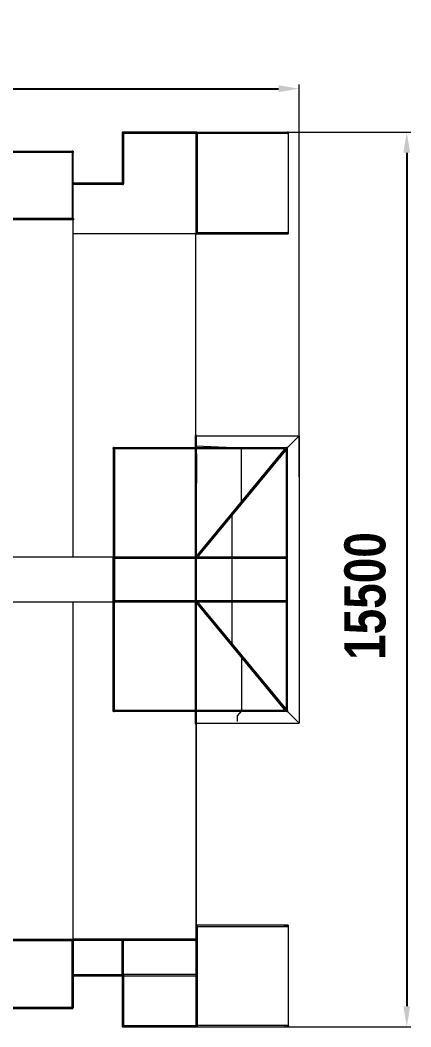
# Model space of a CAD drawing. Header units: millimetres. Extents: x 130486 to 156388, y -3333 to 22565.
# Drawn here: x 146885 to 156388, y -1910 to 22565 of the extents above; entities that cross this region are included whole.
import ezdxf

# ---------------------------------------------------------------- set-up
doc = ezdxf.new("R2010")
doc.units = ezdxf.units.MM
doc.layers.add('DiKom', color=7, linetype='Continuous')
doc.styles.add('style1', font='arialbd.ttf', dxfattribs={"width": 0.8})
doc.dimstyles.new('1-50', dxfattribs={"dimtxt": 600, "dimasz": 300, "dimexe": 100, "dimexo": 0, "dimgap": 300, "dimtad": 1, "dimtxsty": 'style1', "dimcen": 200, "dimclrd": 7, "dimclre": 7, "dimclrt": 7, "dimadec": 1, "dimazin": 2, "dimtfac": 1, "dimtmove": 0, "dimatfit": 2, "dimfxl": 1, "dimlwd": 25, "dimlwe": 18, "dimarcsym": 0})

# ---------------------------------------------------------------- blocks, each defined once
blk = doc.blocks.new('*D8')
at = {"layer": 'Defpoints', "color": 0, "transparency": 16777216}
for p in [(152926, 19841), (152926, -1909), (156288, -1909)]:
    blk.add_point(p, dxfattribs=at)
at = {"layer": 'DiKom', "color": 7, "lineweight": 18, "transparency": 16777216}
for p, q in [((152926, 19841), (156388, 19841)), ((152926, -1909), (156388, -1909))]:
    blk.add_line(p, q, dxfattribs=at)
at = {"layer": 'DiKom', "color": 7, "lineweight": 25, "transparency": 16777216}
blk.add_line((156288, 19341), (156288, -1409), dxfattribs=at)
at = {"layer": 'DiKom', "color": 7, "transparency": 16777216}
for points in [[(156205, 19341), (156371, 19341), (156288, 19841)], [(156205, -1409), (156371, -1409), (156288, -1909)]]:
    blk.add_solid(points, dxfattribs=at)
at = {"layer": 'DiKom', "color": 7, "transparency": 16777216, "insert": (155277, 8564), "char_height": 1000, "attachment_point": 5, "rotation": 90, "style": 'style1'}
blk.add_mtext('15500', dxfattribs=at)
blk = doc.blocks.new('*D9')
at = {"layer": 'Defpoints', "color": 0, "transparency": 16777216}
for p in [(153671, 20898), (153671, 11463), (130488, 10827)]:
    blk.add_point(p, dxfattribs=at)
at = {"layer": 'DiKom', "color": 7, "lineweight": 18, "transparency": 16777216}
for p, q in [((130488, 10827), (130488, 20998)), ((153671, 11463), (153671, 20998))]:
    blk.add_line(p, q, dxfattribs=at)
at = {"layer": 'DiKom', "color": 7, "lineweight": 25, "transparency": 16777216}
blk.add_line((130988, 20898), (153171, 20898), dxfattribs=at)
at = {"layer": 'DiKom', "color": 7, "transparency": 16777216}
for points in [[(130988, 20982), (130988, 20815), (130488, 20898)], [(153171, 20982), (153171, 20815), (153671, 20898)]]:
    blk.add_solid(points, dxfattribs=at)
at = {"layer": 'DiKom', "color": 7, "transparency": 16777216, "insert": (142079, 21909), "char_height": 1000, "attachment_point": 5, "style": 'style1'}
blk.add_mtext('22100', dxfattribs=at)

msp = doc.modelspace()

# ---------------------------------------------------------------- linework, layer by layer
at = {"layer": 'DiKom', "color": 7, "linetype": 'Continuous', "lineweight": 15}
for points in [[(149391.424, 19810.379), (149391.425, 19810.38), (149397.642, 19816.599), (149397.643, 19816.6), (149399.919, 19825.094), (149397.643, 19833.587), (149397.642, 19833.587), (149391.425, 19839.806), (149391.424, 19839.806), (149382.929, 19842.083), (149374.436, 19839.806), (149374.434, 19839.806), (149368.216, 19833.587), (149368.216, 19833.587), (149365.94, 19825.094), (149368.216, 19816.6), (149368.216, 19816.599), (149374.434, 19810.38), (149374.436, 19810.379), (149382.929, 19808.104)], [(151182.616, 19810.379), (151182.618, 19810.38), (151188.835, 19816.599), (151188.836, 19816.6), (151191.112, 19825.094), (151188.836, 19833.587), (151188.835, 19833.587), (151182.618, 19839.806), (151182.616, 19839.806), (151174.122, 19842.083), (151165.63, 19839.806), (151165.628, 19839.806), (151159.41, 19833.587), (151159.41, 19833.587), (151157.133, 19825.094), (151159.41, 19816.6), (151159.41, 19816.599), (151165.628, 19810.38), (151165.63, 19810.379), (151174.122, 19808.104)], [(153403.357, 19810.378), (153403.359, 19810.379), (153409.576, 19816.596), (153409.578, 19816.599), (153411.853, 19825.091), (153409.578, 19833.585), (153409.576, 19833.587), (153403.359, 19839.804), (153403.357, 19839.804), (153394.863, 19842.08), (153386.372, 19839.804), (153386.369, 19839.804), (153380.152, 19833.587), (153380.151, 19833.585), (153377.875, 19825.091), (153380.151, 19816.599), (153380.152, 19816.596), (153386.369, 19810.379), (153386.372, 19810.378), (153394.863, 19808.102)], [(141879.045, 19375.285), (148175.859, 19375.267), (148175.859, 19348.426), (141879.045, 19348.439), (141879.045, 19348.577), (141879.045, 19375.485), (148175.859, 19375.468), (148175.859, 19348.223), (141879.045, 19348.241), (141879.045, 19348.36), (141879.045, 19348.509)], [(148175.859, 19373.949), (141881.458, 19373.965), (141881.455, 17726.523), (148175.858, 17726.504)], [(148175.823, 17727.631), (148175.825, 19375.73), (148175.576, 19375.979), (148174.833, 19376.451), (148173.993, 19376.751), (148173.076, 19376.857), (148151.089, 19376.857), (148150.174, 19376.751), (148149.332, 19376.451), (148148.591, 19375.979), (148148.342, 19375.73), (148148.339, 17727.631), (148148.588, 17727.383), (148149.331, 17726.912), (148150.172, 17726.609), (148151.087, 17726.504), (148173.075, 17726.504), (148173.99, 17726.609), (148174.832, 17726.912), (148175.574, 17727.383)], [(149391.424, 18568.786), (149391.426, 18568.786), (149397.643, 18575.005), (149397.644, 18575.006), (149399.919, 18583.5), (149397.644, 18591.993), (149397.643, 18591.994), (149391.426, 18598.213), (149391.424, 18598.214), (149382.93, 18600.489), (149374.437, 18598.214), (149374.434, 18598.213), (149368.218, 18591.994), (149368.218, 18591.993), (149365.941, 18583.5), (149368.218, 18575.006), (149368.218, 18575.005), (149374.434, 18568.786), (149374.437, 18568.786), (149382.93, 18566.509)], [(148192.943, 17726.376), (148190.667, 17734.871), (148184.448, 17741.09), (148175.954, 17743.365), (148167.459, 17741.089), (148161.24, 17734.87), (148158.965, 17726.376), (148161.24, 17717.882), (148167.459, 17711.663), (148175.954, 17709.386), (148184.448, 17711.662), (148190.667, 17717.882)], [(151182.618, 17369.65), (151182.621, 17369.651), (151188.838, 17375.869), (151188.839, 17375.87), (151191.114, 17384.364), (151188.839, 17392.858), (151188.838, 17392.859), (151182.621, 17399.076), (151182.618, 17399.077), (151174.125, 17401.353), (151165.632, 17399.077), (151165.629, 17399.076), (151159.412, 17392.859), (151159.411, 17392.858), (151157.136, 17384.364), (151159.411, 17375.87), (151159.412, 17375.869), (151165.629, 17369.651), (151165.632, 17369.65), (151174.125, 17367.375)], [(153403.359, 17369.648), (153403.362, 17369.649), (153409.578, 17375.867), (153409.578, 17375.869), (153411.855, 17384.362), (153409.578, 17392.855), (153409.578, 17392.857), (153403.362, 17399.075), (153403.359, 17399.076), (153394.866, 17401.35), (153386.372, 17399.076), (153386.37, 17399.075), (153380.153, 17392.857), (153380.152, 17392.855), (153377.877, 17384.362), (153380.152, 17375.869), (153380.153, 17375.867), (153386.37, 17369.649), (153386.372, 17369.648), (153394.866, 17367.373)], [(149145.482, 12162.317), (149147.759, 12170.812), (149153.977, 12177.03), (149162.472, 12179.306), (149170.966, 12177.03), (149177.185, 12170.811), (149179.461, 12162.317), (149177.185, 12153.822), (149170.966, 12147.604), (149162.472, 12145.327), (149153.977, 12147.604), (149147.759, 12153.822)], [(151144.263, 12162.317), (151146.539, 12170.812), (151152.757, 12177.03), (151161.252, 12179.307), (151169.748, 12177.03), (151175.966, 12170.812), (151178.241, 12162.317), (151175.966, 12153.822), (151169.748, 12147.604), (151161.252, 12145.327), (151152.757, 12147.604), (151146.539, 12153.822)], [(153381.995, 12149.034), (153388.391, 12162.317), (153381.995, 12175.6), (153367.622, 12178.88), (153356.096, 12169.688), (153356.096, 12154.945), (153367.622, 12145.753)], [(146601.044, 8425.036), (149145.482, 8425.036), (149145.482, 9506.278), (146601.044, 9506.278)], [(149145.482, 9490.577), (149147.759, 9499.072), (149153.977, 9505.29), (149162.472, 9507.566), (149170.966, 9505.29), (149177.184, 9499.071), (149179.461, 9490.577), (149177.184, 9482.083), (149170.966, 9475.864), (149162.472, 9473.587), (149153.977, 9475.863), (149147.759, 9482.082)], [(151144.263, 9490.577), (151146.539, 9499.072), (151152.757, 9505.29), (151161.252, 9507.566), (151169.746, 9505.29), (151175.965, 9499.071), (151178.241, 9490.577), (151175.965, 9482.082), (151169.746, 9475.863), (151161.252, 9473.587), (151152.757, 9475.863), (151146.539, 9482.082)], [(153354.412, 9490.577), (153356.688, 9482.082), (153362.908, 9475.863), (153371.402, 9473.587), (153379.897, 9475.863), (153386.116, 9482.082), (153388.391, 9490.577), (153386.116, 9499.071), (153379.897, 9505.29), (153371.402, 9507.566), (153362.908, 9505.29), (153356.688, 9499.071)], [(153359.304, 5759.022), (151149.154, 8430.729)], [(153383.499, 5779.038), (151173.349, 8450.744)], [(151144.263, 5769.031), (151146.538, 5777.525), (151152.757, 5783.744), (151161.252, 5786.02), (151169.746, 5783.744), (151175.965, 5777.525), (151178.241, 5769.031), (151175.965, 5760.536), (151169.746, 5754.317), (151161.252, 5752.041), (151152.757, 5754.317), (151146.538, 5760.536)], [(153381.995, 5755.747), (153388.391, 5769.03), (153381.995, 5782.313), (153367.622, 5785.593), (153356.096, 5776.401), (153356.096, 5761.659), (153367.622, 5752.467)], [(151182.626, 532.511), (151182.627, 532.512), (151188.845, 538.73), (151188.845, 538.731), (151191.121, 547.225), (151188.845, 555.719), (151188.845, 555.72), (151182.627, 561.938), (151182.626, 561.939), (151174.132, 564.215), (151165.638, 561.939), (151165.636, 561.938), (151159.418, 555.72), (151159.418, 555.719), (151157.142, 547.225), (151159.418, 538.731), (151159.418, 538.73), (151165.636, 532.512), (151165.638, 532.511), (151174.132, 530.236)], [(153403.365, 532.511), (153403.368, 532.513), (153409.586, 538.73), (153409.586, 538.732), (153411.861, 547.225), (153409.586, 555.718), (153409.586, 555.72), (153403.368, 561.937), (153403.365, 561.939), (153394.872, 564.214), (153386.38, 561.939), (153386.377, 561.937), (153380.159, 555.72), (153380.158, 555.718), (153377.883, 547.225), (153380.158, 538.732), (153380.159, 538.73), (153386.377, 532.513), (153386.38, 532.511), (153394.872, 530.236)], [(148175.832, 205.08), (141881.431, 205.088), (141881.426, -1442.357), (148175.829, -1442.364)], [(148175.793, -1444.145), (148175.544, -1444.394), (148174.803, -1444.865), (148173.961, -1445.167), (148173.046, -1445.272), (148151.06, -1445.272), (148150.142, -1445.167), (148149.302, -1444.865), (148148.559, -1444.394), (148148.31, -1444.145), (148148.315, 203.953), (148148.563, 204.202), (148149.306, 204.674), (148150.146, 204.976), (148151.062, 205.081), (148173.048, 205.08), (148173.965, 204.975), (148174.806, 204.673), (148175.548, 204.202), (148175.797, 203.953)], [(148192.951, 205.214), (148190.674, 213.708), (148184.455, 219.928), (148175.962, 222.203), (148167.466, 219.928), (148161.248, 213.708), (148158.971, 205.214), (148161.248, 196.719), (148167.466, 190.5), (148175.962, 188.224), (148184.455, 190.5), (148190.674, 196.719)], [(151155.949, 193.584), (151159.776, 195.374), (151163.936, 199.534), (151165.25, 202.883), (151166.7, 208.297), (151165.25, 213.711), (151163.936, 217.061), (151159.776, 221.22), (151155.949, 223.011), (151150.536, 224.462), (151145.122, 223.011), (151141.296, 221.22), (151137.136, 217.061), (151135.822, 213.711), (151134.371, 208.297), (151135.822, 202.883), (151137.136, 199.534), (151141.296, 195.374), (151145.122, 193.584), (151150.536, 192.133)], [(151157.091, 192.742), (151159.873, 194.044), (151164.595, 198.766), (151165.55, 201.201), (151167.226, 207.456), (151165.55, 213.711), (151164.595, 216.146), (151159.873, 220.868), (151157.091, 222.17), (151150.836, 223.845), (151144.581, 222.17), (151141.8, 220.868), (151137.077, 216.146), (151136.123, 213.711), (151134.447, 207.456), (151136.123, 201.201), (151137.077, 198.766), (151141.8, 194.044), (151144.581, 192.742), (151150.836, 191.066)], [(151154.928, 194.499), (151159.892, 196.822), (151163.439, 200.37), (151165.144, 204.715), (151166.349, 209.213), (151165.144, 213.711), (151163.439, 218.056), (151159.892, 221.604), (151154.928, 223.927), (151150.43, 225.132), (151145.932, 223.927), (151140.969, 221.604), (151137.421, 218.056), (151135.716, 213.711), (151134.51, 209.213), (151135.716, 204.715), (151137.421, 200.37), (151140.969, 196.822), (151145.932, 194.499), (151150.43, 193.295)], [(151158.306, 192), (151160.166, 192.871), (151165.384, 198.088), (151166.022, 199.716), (151167.897, 206.714), (151166.022, 213.711), (151165.384, 215.339), (151160.166, 220.557), (151158.306, 221.427), (151151.309, 223.302), (151144.312, 221.427), (151142.451, 220.557), (151137.233, 215.339), (151136.595, 213.711), (151134.72, 206.714), (151136.595, 199.716), (151137.233, 198.088), (151142.451, 192.871), (151144.312, 192), (151151.309, 190.125)], [(151159.544, 191.381), (151160.635, 191.891), (151166.267, 197.523), (151166.642, 198.478), (151168.681, 206.094), (151166.642, 213.711), (151166.267, 214.666), (151160.635, 220.298), (151159.544, 220.808), (151151.928, 222.849), (151144.312, 220.808), (151143.221, 220.298), (151137.588, 214.666), (151137.214, 213.711), (151135.174, 206.094), (151137.214, 198.478), (151137.588, 197.523), (151143.221, 191.891), (151144.312, 191.381), (151151.928, 189.34)], [(151160.759, 190.908), (151161.263, 191.144), (151167.21, 197.092), (151167.383, 197.533), (151169.551, 205.622), (151167.383, 213.711), (151167.21, 214.152), (151161.263, 220.1), (151160.759, 220.336), (151152.671, 222.503), (151144.582, 220.336), (151144.077, 220.1), (151138.13, 214.152), (151137.957, 213.711), (151135.789, 205.622), (151137.957, 197.533), (151138.13, 197.092), (151144.077, 191.144), (151144.582, 190.908), (151152.671, 188.741)], [(151161.901, 190.607), (151162.031, 190.668), (151168.18, 196.817), (151168.225, 196.932), (151170.472, 205.321), (151168.225, 213.71), (151168.18, 213.825), (151162.031, 219.974), (151161.901, 220.035), (151153.511, 222.283), (151145.122, 220.035), (151144.991, 219.974), (151138.842, 213.825), (151138.797, 213.71), (151136.55, 205.321), (151138.797, 196.932), (151138.842, 196.817), (151144.991, 190.668), (151145.122, 190.607), (151153.511, 188.359)], [(151171.417, 205.215), (151169.141, 196.721), (151162.922, 190.502), (151154.427, 188.226), (151145.933, 190.502), (151139.714, 196.721), (151137.438, 205.215), (151139.714, 213.71), (151145.933, 219.929), (151154.427, 222.205), (151162.922, 219.929), (151169.141, 213.711)], [(151182.626, 190.5), (151182.627, 190.501), (151188.845, 196.719), (151188.845, 196.72), (151191.121, 205.214), (151188.845, 213.708), (151188.845, 213.709), (151182.627, 219.927), (151182.626, 219.928), (151174.132, 222.204), (151165.638, 219.928), (151165.636, 219.927), (151159.418, 213.709), (151159.418, 213.708), (151157.142, 205.214), (151159.418, 196.72), (151159.418, 196.719), (151165.636, 190.501), (151165.638, 190.5), (151174.132, 188.224)], [(151193.404, 205.215), (151191.127, 196.721), (151184.908, 190.502), (151176.414, 188.226), (151167.919, 190.502), (151161.701, 196.721), (151159.424, 205.215), (151161.701, 213.71), (151167.919, 219.929), (151176.414, 222.205), (151184.908, 219.929), (151191.127, 213.711)], [(151185.719, 190.607), (151185.85, 190.668), (151191.999, 196.817), (151192.044, 196.932), (151194.291, 205.321), (151192.044, 213.71), (151191.999, 213.825), (151185.85, 219.974), (151185.719, 220.035), (151177.33, 222.283), (151168.94, 220.035), (151168.81, 219.974), (151162.661, 213.825), (151162.616, 213.71), (151160.369, 205.321), (151162.616, 196.932), (151162.661, 196.817), (151168.81, 190.668), (151168.94, 190.607), (151177.33, 188.359)], [(151186.26, 190.908), (151186.764, 191.144), (151192.712, 197.092), (151192.885, 197.533), (151195.052, 205.622), (151192.885, 213.711), (151192.712, 214.152), (151186.764, 220.1), (151186.26, 220.336), (151178.172, 222.503), (151170.083, 220.336), (151169.578, 220.1), (151163.631, 214.152), (151163.458, 213.711), (151161.291, 205.622), (151163.458, 197.533), (151163.631, 197.092), (151169.578, 191.144), (151170.083, 190.908), (151178.172, 188.741)], [(151186.529, 191.381), (151187.62, 191.891), (151193.253, 197.523), (151193.627, 198.478), (151195.667, 206.094), (151193.627, 213.711), (151193.253, 214.666), (151187.62, 220.298), (151186.529, 220.808), (151178.913, 222.849), (151171.297, 220.808), (151170.206, 220.298), (151164.574, 214.666), (151164.199, 213.711), (151162.16, 206.094), (151164.199, 198.478), (151164.574, 197.523), (151170.206, 191.891), (151171.297, 191.381), (151178.913, 189.34)], [(151186.529, 192), (151188.39, 192.871), (151193.608, 198.088), (151194.247, 199.716), (151196.121, 206.714), (151194.247, 213.711), (151193.608, 215.339), (151188.39, 220.557), (151186.529, 221.427), (151179.533, 223.302), (151172.535, 221.427), (151170.675, 220.557), (151165.458, 215.339), (151164.819, 213.711), (151162.944, 206.714), (151164.819, 199.716), (151165.458, 198.088), (151170.675, 192.871), (151172.535, 192), (151179.533, 190.125)], [(151186.26, 192.742), (151189.041, 194.044), (151193.764, 198.766), (151194.719, 201.201), (151196.394, 207.456), (151194.719, 213.711), (151193.764, 216.146), (151189.041, 220.868), (151186.26, 222.17), (151180.005, 223.845), (151173.75, 222.17), (151170.969, 220.868), (151166.246, 216.146), (151165.291, 213.711), (151163.616, 207.456), (151165.291, 201.201), (151166.246, 198.766), (151170.969, 194.044), (151173.75, 192.742), (151180.005, 191.066)], [(151185.719, 193.584), (151189.545, 195.374), (151193.705, 199.534), (151195.019, 202.883), (151196.47, 208.297), (151195.019, 213.711), (151193.705, 217.061), (151189.545, 221.22), (151185.719, 223.011), (151180.305, 224.462), (151174.892, 223.011), (151171.065, 221.22), (151166.905, 217.061), (151165.593, 213.711), (151164.142, 208.297), (151165.593, 202.883), (151166.905, 199.534), (151171.065, 195.374), (151174.892, 193.584), (151180.305, 192.133)], [(151184.909, 194.499), (151189.873, 196.822), (151193.421, 200.37), (151195.125, 204.715), (151196.331, 209.213), (151195.125, 213.711), (151193.421, 218.056), (151189.873, 221.604), (151184.909, 223.927), (151180.411, 225.132), (151175.913, 223.927), (151170.951, 221.604), (151167.403, 218.056), (151165.697, 213.711), (151164.492, 209.213), (151165.697, 204.715), (151167.403, 200.37), (151170.951, 196.822), (151175.913, 194.499), (151180.411, 193.295)], [(151182.626, -666.624), (151182.627, -666.624), (151188.845, -660.404), (151188.845, -660.403), (151191.121, -651.911), (151188.845, -643.417), (151188.845, -643.415), (151182.627, -637.196), (151182.626, -637.196), (151174.132, -634.921), (151165.638, -637.196), (151165.636, -637.196), (151159.418, -643.415), (151159.418, -643.417), (151157.142, -651.911), (151159.418, -660.403), (151159.418, -660.404), (151165.636, -666.624), (151165.638, -666.624), (151174.132, -668.9)], [(149397.652, -1902), (149397.652, -1901.998), (149399.928, -1893.505), (149397.652, -1885.011), (149397.652, -1885.011), (149391.432, -1878.792), (149382.938, -1876.515), (149374.443, -1878.792), (149368.225, -1885.011), (149368.225, -1885.011), (149365.948, -1893.505), (149368.225, -1901.998), (149368.225, -1902), (149374.443, -1908.22), (149382.938, -1910.494), (149391.432, -1908.22)], [(151182.626, -1908.22), (151182.627, -1908.217), (151188.845, -1902), (151188.845, -1901.998), (151191.121, -1893.505), (151188.845, -1885.011), (151188.845, -1885.011), (151182.627, -1878.792), (151182.626, -1878.792), (151174.132, -1876.515), (151165.638, -1878.792), (151165.636, -1878.792), (151159.418, -1885.011), (151159.418, -1885.011), (151157.142, -1893.505), (151159.418, -1901.998), (151159.418, -1902), (151165.636, -1908.217), (151165.638, -1908.22), (151174.132, -1910.494)]]:
    msp.add_lwpolyline(points, close=True, dxfattribs=at)
for points in [[(151174.122, 19840.795), (149382.929, 19840.795)], [(151174.122, 19840.795), (153394.863, 19840.795)], [(153394.863, 19809.392), (153388.556, 19808.669), (153387.341, 19808.53), (153364.396, 19817.72), (153364.396, 19832.465), (153385.967, 19841.104), (153387.341, 19841.656), (153394.863, 19840.792)], [(153411.855, 17384.362), (153411.236, 19827.394)], [(149365.94, 19825.094), (149365.941, 18583.5)], [(153394.863, 19809.391), (149382.929, 19809.392)], [(149398.237, 19825.091), (149398.238, 18583.496)], [(151157.135, 19825.094), (151157.136, 17384.364)], [(151189.431, 19825.094), (151189.433, 17400.065)], [(148160.646, 17726.379), (148160.646, 18583.504)], [(149382.93, 18567.797), (148175.953, 18567.797)], [(149382.93, 18599.201), (148175.954, 18599.202)], [(148148.339, 17742.425), (136021.347, 17742.417)], [(148167.938, 17711.534), (136021.347, 17711.528)], [(148175.283, 9506.278), (148175.293, 17726.373), (148175.287, 17726.374), (148153.3, 17726.374), (148153.295, 17726.373)], [(151174.125, 17400.065), (153394.866, 17400.063), (153373.782, 17397.645), (153361.047, 17384.362), (153373.781, 17371.079), (153394.865, 17368.661)], [(151178.93, 17368.662), (148192.944, 17368.662)], [(151161.252, 12462.132), (151161.252, 17368.662)], [(151174.122, 17368.662), (153394.863, 17368.66)], [(151144.263, 12462.134), (151146.539, 12453.639), (151152.757, 12447.421), (151152.759, 12447.421), (151161.252, 12445.145), (151169.746, 12447.421), (151169.748, 12447.421), (151175.966, 12453.64), (151178.241, 12462.134), (151175.965, 12470.629), (151169.748, 12476.847), (151169.746, 12476.847), (151161.252, 12479.124), (151152.759, 12476.847), (151152.757, 12476.847), (151146.539, 12470.628), (151144.263, 12462.134), (151144.263, 8440.736), (151146.538, 8449.231), (151152.757, 8455.45), (151161.252, 8457.726), (151169.746, 8455.449), (151175.965, 8449.231), (151178.241, 8440.736), (151175.965, 8432.242), (151169.746, 8426.023), (151161.252, 8423.746), (151152.757, 8426.023), (151146.538, 8432.241), (151144.263, 8440.736), (151144.263, 5469.214), (151146.538, 5460.719), (151152.756, 5454.5), (151161.252, 5452.224), (151169.746, 5454.5), (151175.965, 5460.719), (151178.241, 5469.214), (151175.965, 5477.708), (151169.746, 5483.927), (151161.252, 5486.203), (151152.757, 5483.927), (151146.538, 5477.708), (151144.263, 5469.214)], [(153371.401, 5769.03), (152045.312, 7372.054), (152045.312, 10559.273), (153371.402, 12162.316), (152266.327, 10826.446), (152266.327, 12162.316), (151161.252, 12205.148), (151161.252, 12462.132), (153671.216, 12462.13), (153371.402, 12162.316), (153671.219, 12462.134), (153671.218, 9490.585), (153671.218, 9490.577), (153671.218, 8440.739), (153671.218, 8440.736), (153671.218, 5469.213)], [(151176.559, 5469.214), (151176.56, 12462.133)], [(149147.165, 12162.317), (149147.163, 8440.736)], [(149162.472, 12178.017), (153371.402, 12178.017)], [(149162.472, 12146.616), (153371.402, 12146.616)], [(149179.461, 12162.317), (149179.461, 8440.736)], [(153359.304, 12172.324), (151149.155, 9500.584), (153359.304, 12172.325)], [(151176.414, 9148.82), (151176.412, 12022.035), (151161.756, 9148.819)], [(153383.501, 12152.308), (151173.35, 9480.569), (153383.501, 12152.31)], [(153356.688, 12170.811), (153354.413, 12162.316), (153360.811, 12149.033), (153375.183, 12145.753), (153386.709, 12154.945), (153386.709, 12169.688), (153375.183, 12178.88), (153360.809, 12175.599), (153354.413, 12162.316), (153356.688, 12153.822), (153362.908, 12147.603), (153371.402, 12145.327), (153379.897, 12147.603), (153386.116, 12153.822), (153388.391, 12162.317), (153386.116, 12170.812), (153379.897, 12177.03), (153371.402, 12179.306), (153362.908, 12177.03), (153356.688, 12170.812), (153354.412, 12162.317), (153354.412, 8440.736), (153356.688, 8432.241), (153362.908, 8426.023), (153371.402, 8423.746), (153379.897, 8426.023), (153386.116, 8432.241), (153388.391, 8440.736), (153386.116, 8449.231), (153379.897, 8455.449), (153371.402, 8457.726), (153362.908, 8455.45), (153356.688, 8449.231), (153354.412, 8440.736), (153354.412, 5769.03), (153356.688, 5777.525), (153362.907, 5783.744), (153371.401, 5786.02), (153379.897, 5783.744), (153386.115, 5777.525), (153388.391, 5769.03), (153386.115, 5760.536), (153379.897, 5754.317), (153371.401, 5752.041), (153362.907, 5754.317), (153356.688, 5760.535), (153354.412, 5769.03), (153360.809, 5782.313), (153375.182, 5785.593), (153386.708, 5776.401), (153386.708, 5761.659), (153375.182, 5752.467), (153360.809, 5755.747), (153354.412, 5769.03)], [(153354.412, 12162.317), (153356.688, 12153.822)], [(153386.708, 5769.03), (153386.709, 12162.317)], [(153371.402, 9506.277), (149162.472, 9506.278)], [(153371.402, 9474.876), (149162.472, 9474.876)], [(151154.427, 8782.773), (151154.425, 205.216)], [(151176.417, 205.216), (151176.415, 8782.773)], [(148175.271, 222.018), (148175.281, 8425.036)], [(149145.481, 5769.031), (149147.758, 5777.525), (149153.977, 5783.744), (149162.472, 5786.02), (149170.966, 5783.744), (149177.184, 5777.525), (149179.461, 5769.031), (149177.184, 5760.536), (149170.965, 5754.317), (149162.472, 5752.041), (149153.976, 5754.318), (149147.758, 5760.537), (149145.482, 5769.031), (149145.482, 8440.736), (149147.759, 8449.231), (149153.977, 8455.45), (149162.472, 8457.726), (149170.966, 8455.45), (149177.184, 8449.231), (149179.461, 8440.736), (149177.184, 8432.242), (149170.966, 8426.023), (149162.472, 8423.747), (149153.977, 8426.023), (149147.759, 8432.242), (149145.482, 8440.736)], [(149162.472, 8456.437), (153371.402, 8456.437)], [(149162.472, 8425.036), (153371.402, 8425.035)], [(149177.778, 5769.031), (149177.778, 8440.736)], [(151176.416, 5469.213), (153671.218, 5469.214), (153371.402, 5769.03), (152266.327, 7104.883), (152266.327, 5769.03), (152165.239, 5649.103), (152165.239, 5514.343)], [(153371.402, 5784.731), (149162.472, 5784.731)], [(153371.402, 5753.33), (149162.472, 5753.33)], [(151157.143, 547.225), (151157.143, -1893.505)], [(151174.132, 531.524), (153394.873, 531.525), (153374.904, 530.662), (153314.004, 539.854), (153314.008, 554.598), (153374.91, 563.789), (153394.873, 562.926), (151174.132, 562.926)], [(151189.44, 547.225), (151189.44, -1893.505)], [(153411.862, -1893.505), (153411.861, 547.225)], [(136021.33, 219.816), (148175.829, 219.806)], [(136021.33, 187.901), (148175.829, 187.892)], [(151174.132, 220.915), (148175.962, 220.915)], [(151174.132, 189.514), (148175.962, 189.513)], [(149399.928, -651.911), (149397.652, -643.415), (149391.432, -637.196), (149382.938, -634.921), (149374.443, -637.196), (149368.225, -643.415), (149365.948, -651.911), (149368.225, -660.404), (149374.444, -666.624), (149382.938, -668.9), (149391.433, -666.624), (149397.652, -660.404), (149399.927, -651.911), (149399.928, 205.214), (149397.652, 213.709), (149391.432, 219.928), (149382.938, 222.204), (149374.443, 219.928), (149368.225, 213.708), (149365.948, 205.214), (149368.225, 196.72), (149374.443, 190.5), (149382.938, 188.224), (149391.432, 190.5), (149397.652, 196.719), (149399.928, 205.214)], [(149367.631, -651.911), (149367.631, 205.214)], [(151134.639, 209.541), (151135.179, 211.049), (151135.328, 211.465)], [(151135.796, 204.322), (151135.636, 204.802), (151135.264, 205.921)], [(151165.738, 213.212), (151165.738, 215.64), (151154.212, 228.64), (151139.837, 224.001), (151136.162, 213.21)], [(151137.546, 199.455), (151137.192, 200.423), (151137.017, 200.904)], [(151139.925, 194.973), (151139.817, 195.048), (151138.832, 195.736)], [(151144.231, 192.769), (151143.857, 192.991), (151143.255, 193.347)], [(151148.291, 190.844), (151147.741, 191.063), (151147.366, 191.213)], [(151152.635, 189.663), (151151.972, 189.756), (151151.711, 189.792)], [(151176.414, 220.916), (151154.427, 220.916)], [(151176.414, 189.515), (151154.427, 189.515)], [(151156.228, 220.861), (151155.994, 220.882), (151155.296, 220.943)], [(151158.932, 220.574), (151158.79, 220.608), (151157.958, 220.804)], [(151161.437, 219.806), (151160.608, 220.585), (151160.598, 220.595)], [(151162.55, 217.596), (151161.896, 218.373), (151161.701, 218.605)], [(151163.438, 215.932), (151162.943, 216.592), (151162.532, 217.141)], [(151164.609, 214.617), (151164.302, 215.032), (151163.56, 216.032)], [(151164.54, 213.2), (151164.54, 213.848), (151165.334, 214.826), (151165.428, 214.942)], [(151165.105, 213.212), (151165.105, 215.641), (151176.631, 228.64), (151191.004, 224.001), (151194.679, 213.21)], [(151166.301, 213.202), (151166.301, 213.848), (151165.412, 214.943)], [(151167.281, 216.03), (151166.232, 214.615)], [(151168.308, 217.141), (151167.819, 216.487), (151167.402, 215.932)], [(151169.14, 218.604), (151168.508, 217.854), (151168.291, 217.594)], [(151170.243, 220.595), (151169.444, 219.844), (151169.402, 219.806)], [(151172.883, 220.803), (151172.726, 220.766), (151171.909, 220.573)], [(151175.544, 220.943), (151175.308, 220.922), (151174.613, 220.862)], [(151179.128, 189.793), (151178.461, 189.7), (151178.202, 189.664)], [(151183.473, 191.212), (151182.92, 190.991), (151182.549, 190.843)], [(151187.586, 193.346), (151187.219, 193.129), (151186.61, 192.769)], [(151192.008, 195.735), (151191.951, 195.695), (151190.914, 194.971)], [(151193.824, 200.902), (151193.295, 199.454)], [(151195.577, 205.921), (151195.435, 205.494), (151195.045, 204.321)], [(151195.513, 211.465), (151196.101, 209.824), (151196.203, 209.54)], [(148175.962, -636.21), (149382.938, -636.209)], [(148175.962, -667.612), (151174.132, -667.611)], [(149365.948, -651.911), (149365.948, -1893.505)], [(151174.132, -636.21), (149382.938, -636.21)], [(149398.246, -651.911), (149398.246, -1893.505)], [(135934.122, -1429.181), (148175.829, -1429.186)], [(135934.122, -1461.095), (148175.829, -1461.095)], [(149382.938, -1877.804), (151174.132, -1877.804)], [(149382.938, -1909.205), (153394.873, -1909.205)], [(153394.873, -1877.804), (151174.132, -1877.804)], [(153394.872, -1877.804), (153338.912, -1880.222), (153305.116, -1893.505), (153338.916, -1906.787), (153394.871, -1909.205)], [(153377.883, -1893.505), (153380.158, -1885.011), (153380.159, -1885.009), (153386.377, -1878.792)], [(153403.368, -1878.792), (153409.586, -1885.011), (153409.586, -1885.009), (153403.368, -1878.792), (153403.365, -1878.792), (153394.873, -1876.515), (153386.38, -1878.792), (153386.377, -1878.792), (153380.159, -1885.011), (153380.158, -1885.011), (153377.884, -1893.505), (153380.158, -1901.998), (153380.159, -1902), (153386.377, -1908.217), (153386.38, -1908.217), (153394.872, -1910.494), (153403.365, -1908.217), (153403.368, -1908.217), (153409.586, -1902), (153409.586, -1901.998), (153411.862, -1893.505), (153409.586, -1885.011), (153409.586, -1885.011), (153411.861, -1893.505), (153409.586, -1901.998), (153409.586, -1902), (153403.368, -1908.217), (153403.365, -1908.22), (153394.873, -1910.494), (153386.38, -1908.22), (153386.377, -1908.217), (153380.159, -1902)], [(153384.033, -1904.343), (153384.033, -1904.343)], [(153406.608, -1881.766), (153406.608, -1881.769)]]:
    msp.add_lwpolyline(points, dxfattribs=at)

# ---------------------------------------------------------------- dimensions: what is measured, and where the dimension line sits
at = {"layer": 'DiKom'}
dim = msp.add_linear_dim(base=(153671.219, 20898.263), p1=(130487.517, 10826.502), p2=(153671.219, 11463.378), text='22100', dimstyle='1-50', override={"dimtxt": 1000, "dimasz": 500, "dimgap": 500}, dxfattribs=at)
dim.commit()
dim.dimension.update_dxf_attribs({"geometry": '*D9', "text_midpoint": (142079.368, 20898.263), "dimtype": 160})
dim = msp.add_linear_dim(base=(156288.07, -1909.205), p1=(152925.784, 19840.795), p2=(152925.784, -1909.205), angle=90, text='15500', dimstyle='1-50', override={"dimtxt": 1000, "dimasz": 500, "dimgap": 500}, dxfattribs=at)
dim.commit()
dim.dimension.update_dxf_attribs({"geometry": '*D8', "text_midpoint": (156288.07, 8564.383), "dimtype": 160})

doc.saveas('drawing.dxf')
